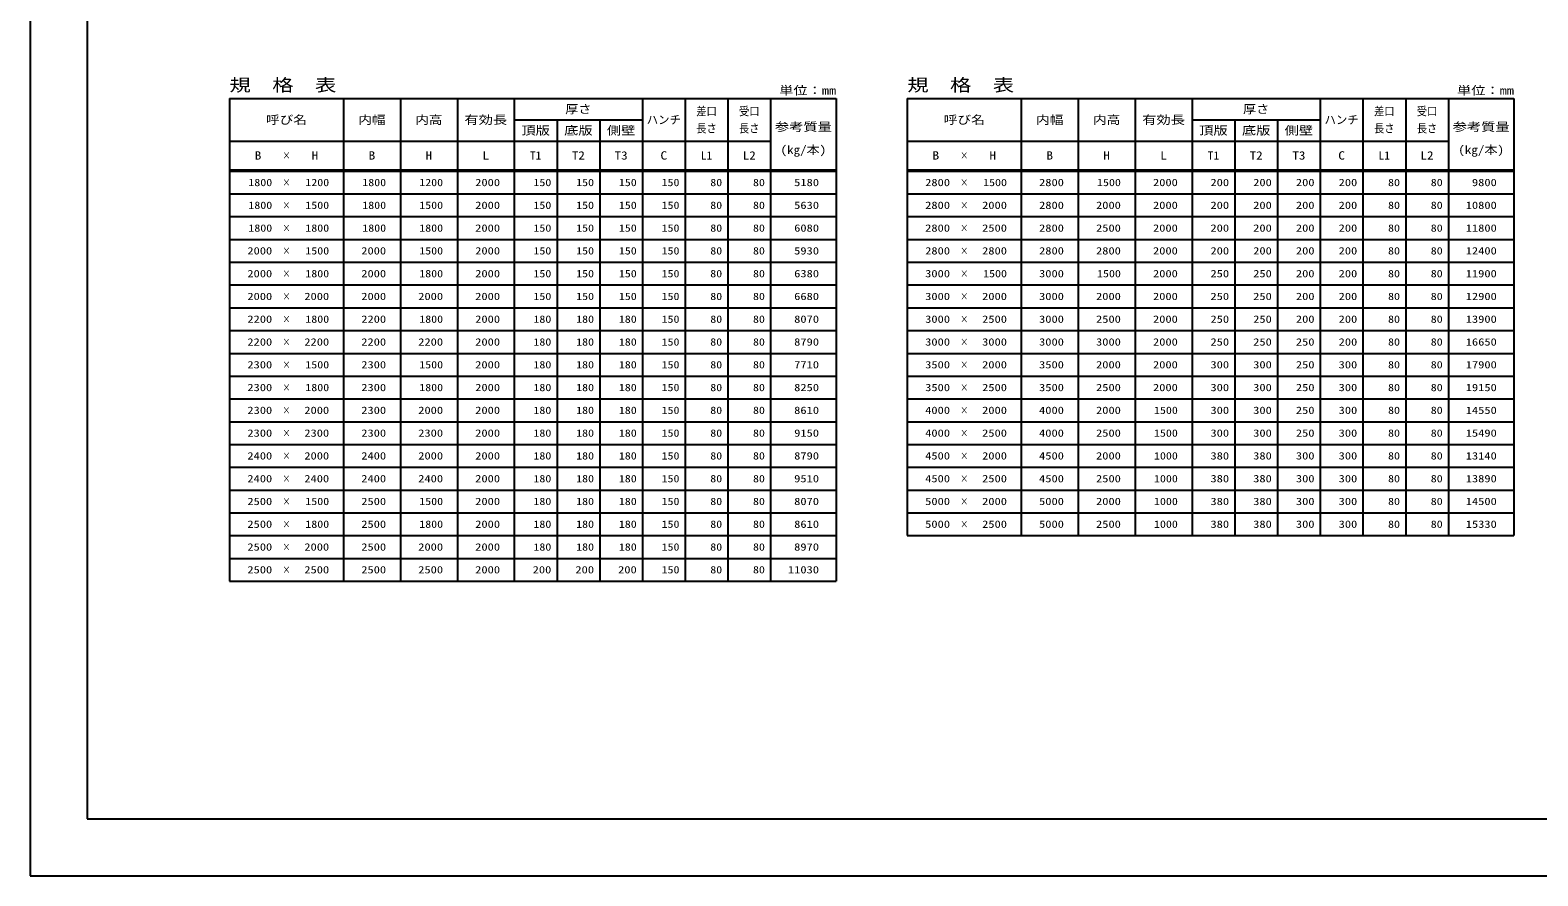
# Model space of a CAD drawing. Units: millimetres at full size; details may follow other scales. Extents: x 0 to 25230, y 0 to 17820.
# Drawn here: x 0 to 15882, y 0 to 8910 of the extents above; entities that cross this region are included whole.
import ezdxf
from ezdxf.enums import TextEntityAlignment as Align

# ---------------------------------------------------------------- set-up
doc = ezdxf.new("R2010")
doc.units = ezdxf.units.MM
doc.layers.add('D-MTR', color=7, linetype='Continuous')
doc.layers.add('D-MTR-TXT', color=7, linetype='Continuous')
for name, color, linetype, lineweight in [('D-MTR-FRAM', 7, 'Continuous', 25), ('D-MTR-LINE', 7, 'Continuous', 25), ('D-TTL', 2, 'Continuous', 25)]:
    doc.layers.add(name, color=color, linetype=linetype, lineweight=lineweight)
doc.styles.add('ＭＳ ゴシック', font='')
doc.styles.get('ＭＳ ゴシック').set_extended_font_data('MS Gothic')

msp = doc.modelspace()

# ---------------------------------------------------------------- linework, layer by layer
at = {"layer": 'D-MTR-FRAM'}
for p, q in [((2100, 8190), (2100, 3105)), ((8490, 8190), (8490, 3105)), ((9240, 8190), (9240, 3585)), ((15630, 8190), (15630, 3585))]:
    msp.add_line(p, q, dxfattribs=at)
at = {"layer": 'D-MTR-LINE'}
for p, q in [((2100, 8190), (8490, 8190)), ((3300, 8190), (3300, 3105)), ((3900, 8190), (3900, 3105)), ((4500, 8190), (4500, 3105)), ((5100, 8190), (5100, 3105)), ((6450, 8190), (6450, 3105)), ((6900, 8190), (6900, 3105)), ((7350, 8190), (7350, 3105)), ((7800, 8190), (7800, 3105)), ((9240, 8190), (15630, 8190)), ((10440, 8190), (10440, 3585)), ((11040, 8190), (11040, 3585)), ((11640, 8190), (11640, 3585)), ((12240, 8190), (12240, 3585)), ((13590, 8190), (13590, 3585)), ((14040, 8190), (14040, 3585)), ((14490, 8190), (14490, 3585)), ((14940, 8190), (14940, 3585)), ((5100, 7965), (6450, 7965)), ((5550, 7965), (5550, 3105)), ((6000, 7965), (6000, 3105)), ((12240, 7965), (13590, 7965)), ((12690, 7965), (12690, 3585)), ((13140, 7965), (13140, 3585)), ((2100, 7740), (7800, 7740)), ((9240, 7740), (14940, 7740)), ((2100, 7440), (8490, 7440)), ((2100, 7425), (8490, 7425)), ((9240, 7440), (15630, 7440)), ((9240, 7425), (15630, 7425)), ((2100, 7185), (8490, 7185)), ((9240, 7185), (15630, 7185)), ((2100, 6945), (8490, 6945)), ((9240, 6945), (15630, 6945)), ((2100, 6705), (8490, 6705)), ((9240, 6705), (15630, 6705)), ((2100, 6465), (8490, 6465)), ((9240, 6465), (15630, 6465)), ((2100, 6225), (8490, 6225)), ((9240, 6225), (15630, 6225)), ((2100, 5985), (8490, 5985)), ((9240, 5985), (15630, 5985)), ((2100, 5745), (8490, 5745)), ((9240, 5745), (15630, 5745)), ((2100, 5505), (8490, 5505)), ((9240, 5505), (15630, 5505)), ((2100, 5265), (8490, 5265)), ((9240, 5265), (15630, 5265)), ((2100, 5025), (8490, 5025)), ((9240, 5025), (15630, 5025)), ((2100, 4785), (8490, 4785)), ((9240, 4785), (15630, 4785)), ((2100, 4545), (8490, 4545)), ((9240, 4545), (15630, 4545)), ((2100, 4305), (8490, 4305)), ((9240, 4305), (15630, 4305)), ((2100, 4065), (8490, 4065)), ((9240, 4065), (15630, 4065)), ((2100, 3825), (8490, 3825)), ((9240, 3825), (15630, 3825)), ((2100, 3585), (8490, 3585)), ((9240, 3585), (15630, 3585)), ((2100, 3345), (8490, 3345)), ((2100, 3105), (8490, 3105))]:
    msp.add_line(p, q, dxfattribs=at)
at = {"layer": 'D-TTL'}
for points in [[(0, 0), (25230, 0), (25230, 17820), (0, 17820)], [(600, 600), (24630, 600), (24630, 17220), (600, 17220)]]:
    msp.add_lwpolyline(points, close=True, dxfattribs=at)

# ---------------------------------------------------------------- texts
at = {"layer": 'D-MTR', "style": 'ＭＳ ゴシック', "width": 1.25}
for p in [(2100, 8226), (9240, 8226)]:
    msp.add_text('規\u3000格\u3000表', height=132, dxfattribs=at).set_placement(p, align=Align.BOTTOM_LEFT)
for p in [(8490, 8204), (15630, 8204)]:
    msp.add_text('単位：mm', height=87.98, dxfattribs=at).set_placement(p, align=Align.BOTTOM_RIGHT)
at = {"layer": 'D-MTR-TXT', "style": 'ＭＳ ゴシック'}
for s, height, width, p in [('厚さ', 87.98, 1.15, (5775, 8077.5)), ('差口', 87.98, 0.9, (7125, 8055)), ('受口', 87.98, 0.9, (7575, 8055)), ('厚さ', 87.98, 1.15, (12915, 8077.5)), ('差口', 87.98, 0.9, (14265, 8055)), ('受口', 87.98, 0.9, (14715, 8055)), ('呼び名', 87.98, 1.2, (2700, 7965)), ('内幅', 87.98, 1.2, (3600, 7965)), ('内高', 87.98, 1.2, (4200, 7965)), ('有効長', 87.98, 1.25, (4800, 7965)), ('参考質量', 87.98, 1.25, (8145, 7890)), ('呼び名', 87.98, 1.2, (9840, 7965)), ('内幅', 87.98, 1.2, (10740, 7965)), ('内高', 87.98, 1.2, (11340, 7965)), ('有効長', 87.98, 1.25, (11940, 7965)), ('参考質量', 87.98, 1.25, (15285, 7890)), ('頂版', 87.98, 1.25, (5325, 7852.5)), ('底版', 87.98, 1.25, (5775, 7852.5)), ('側壁', 87.98, 1.25, (6225, 7852.5)), ('長さ', 87.98, 0.9, (7125, 7875)), ('長さ', 87.98, 0.9, (7575, 7875)), ('頂版', 87.98, 1.25, (12465, 7852.5)), ('底版', 87.98, 1.25, (12915, 7852.5)), ('側壁', 87.98, 1.25, (13365, 7852.5)), ('長さ', 87.98, 0.9, (14265, 7875)), ('長さ', 87.98, 0.9, (14715, 7875)), ('B', 87.98, 1.2, (2400, 7590)), ('×', 76.98, 0.7, (2700, 7590)), ('H', 87.98, 1.15, (3000, 7590)), ('B', 87.98, 1.2, (3600, 7590)), ('H', 87.98, 1.15, (4200, 7590)), ('L', 87.98, 1.2, (4800, 7590)), ('T2', 87.98, 1.15, (5775, 7590)), ('T3', 87.98, 1.15, (6225, 7590)), ('C', 87.98, 1.2, (6675, 7590)), ('L2', 87.98, 1.15, (7575, 7590)), ('(kg/本)', 87.98, 1.15, (8145, 7649)), ('B', 87.98, 1.2, (9540, 7590)), ('×', 76.98, 0.7, (9840, 7590)), ('H', 87.98, 1.15, (10140, 7590)), ('B', 87.98, 1.2, (10740, 7590)), ('H', 87.98, 1.15, (11340, 7590)), ('L', 87.98, 1.2, (11940, 7590)), ('T2', 87.98, 1.15, (12915, 7590)), ('T3', 87.98, 1.15, (13365, 7590)), ('C', 87.98, 1.2, (13815, 7590)), ('L2', 87.98, 1.15, (14715, 7590)), ('(kg/本)', 87.98, 1.15, (15285, 7649)), ('×', 76.98, 0.7, (2700, 7305)), ('×', 76.98, 0.7, (9840, 7305)), ('×', 76.98, 0.7, (2700, 7065)), ('×', 76.98, 0.7, (9840, 7065)), ('×', 76.98, 0.7, (2700, 6825)), ('×', 76.98, 0.7, (9840, 6825)), ('×', 76.98, 0.7, (2700, 6585)), ('×', 76.98, 0.7, (9840, 6585)), ('×', 76.98, 0.7, (2700, 6345)), ('×', 76.98, 0.7, (9840, 6345)), ('×', 76.98, 0.7, (2700, 6105)), ('×', 76.98, 0.7, (9840, 6105)), ('×', 76.98, 0.7, (2700, 5865)), ('×', 76.98, 0.7, (9840, 5865)), ('×', 76.98, 0.7, (2700, 5625)), ('×', 76.98, 0.7, (9840, 5625)), ('×', 76.98, 0.7, (2700, 5385)), ('×', 76.98, 0.7, (9840, 5385)), ('×', 76.98, 0.7, (2700, 5145)), ('×', 76.98, 0.7, (9840, 5145)), ('×', 76.98, 0.7, (2700, 4905)), ('×', 76.98, 0.7, (9840, 4905)), ('×', 76.98, 0.7, (2700, 4665)), ('×', 76.98, 0.7, (9840, 4665)), ('×', 76.98, 0.7, (2700, 4425)), ('×', 76.98, 0.7, (9840, 4425)), ('×', 76.98, 0.7, (2700, 4185)), ('×', 76.98, 0.7, (9840, 4185)), ('×', 76.98, 0.7, (2700, 3945)), ('×', 76.98, 0.7, (9840, 3945)), ('×', 76.98, 0.7, (2700, 3705)), ('×', 76.98, 0.7, (9840, 3705)), ('×', 76.98, 0.7, (2700, 3465)), ('×', 76.98, 0.7, (2700, 3225))]:
    msp.add_text(s, height=height, dxfattribs=dict(at, width=width)).set_placement(p, align=Align.MIDDLE_CENTER)
for s, p in [('ハンチ', (6675, 7965)), ('ハンチ', (13815, 7965)), ('T1', (5325, 7590)), ('L1', (7125, 7590)), ('T1', (12465, 7590)), ('L1', (14265, 7590))]:
    msp.add_text(s, height=87.98, dxfattribs=at).set_placement(p, align=Align.MIDDLE_CENTER)
for s, width, p in [('1800', 1.2, (2550, 7305)), ('1200', 1.2, (3150, 7305)), ('1800', 1.2, (3750, 7305)), ('1200', 1.2, (4350, 7305)), ('2000', 1.25, (4950, 7305)), ('150', 1.2, (5490, 7305)), ('150', 1.2, (5940, 7305)), ('150', 1.2, (6390, 7305)), ('150', 1.2, (6840, 7305)), ('80', 1.2, (7290, 7305)), ('80', 1.2, (7740, 7305)), ('5180', 1.25, (8310, 7305)), ('2800', 1.25, (9690, 7305)), ('1500', 1.2, (10290, 7305)), ('2800', 1.25, (10890, 7305)), ('1500', 1.2, (11490, 7305)), ('2000', 1.25, (12090, 7305)), ('200', 1.25, (12630, 7305)), ('200', 1.25, (13080, 7305)), ('200', 1.25, (13530, 7305)), ('200', 1.25, (13980, 7305)), ('80', 1.2, (14430, 7305)), ('80', 1.2, (14880, 7305)), ('9800', 1.25, (15450, 7305)), ('1800', 1.2, (2550, 7065)), ('1500', 1.2, (3150, 7065)), ('1800', 1.2, (3750, 7065)), ('1500', 1.2, (4350, 7065)), ('2000', 1.25, (4950, 7065)), ('150', 1.2, (5490, 7065)), ('150', 1.2, (5940, 7065)), ('150', 1.2, (6390, 7065)), ('150', 1.2, (6840, 7065)), ('80', 1.2, (7290, 7065)), ('80', 1.2, (7740, 7065)), ('5630', 1.25, (8310, 7065)), ('2800', 1.25, (9690, 7065)), ('2000', 1.25, (10290, 7065)), ('2800', 1.25, (10890, 7065)), ('2000', 1.25, (11490, 7065)), ('2000', 1.25, (12090, 7065)), ('200', 1.25, (12630, 7065)), ('200', 1.25, (13080, 7065)), ('200', 1.25, (13530, 7065)), ('200', 1.25, (13980, 7065)), ('80', 1.2, (14430, 7065)), ('80', 1.2, (14880, 7065)), ('10800', 1.25, (15450, 7065)), ('1800', 1.2, (2550, 6825)), ('1800', 1.2, (3150, 6825)), ('1800', 1.2, (3750, 6825)), ('1800', 1.2, (4350, 6825)), ('2000', 1.25, (4950, 6825)), ('150', 1.2, (5490, 6825)), ('150', 1.2, (5940, 6825)), ('150', 1.2, (6390, 6825)), ('150', 1.2, (6840, 6825)), ('80', 1.2, (7290, 6825)), ('80', 1.2, (7740, 6825)), ('6080', 1.25, (8310, 6825)), ('2800', 1.25, (9690, 6825)), ('2500', 1.25, (10290, 6825)), ('2800', 1.25, (10890, 6825)), ('2500', 1.25, (11490, 6825)), ('2000', 1.25, (12090, 6825)), ('200', 1.25, (12630, 6825)), ('200', 1.25, (13080, 6825)), ('200', 1.25, (13530, 6825)), ('200', 1.25, (13980, 6825)), ('80', 1.2, (14430, 6825)), ('80', 1.2, (14880, 6825)), ('11800', 1.25, (15450, 6825)), ('2000', 1.25, (2550, 6585)), ('1500', 1.2, (3150, 6585)), ('2000', 1.25, (3750, 6585)), ('1500', 1.2, (4350, 6585)), ('2000', 1.25, (4950, 6585)), ('150', 1.2, (5490, 6585)), ('150', 1.2, (5940, 6585)), ('150', 1.2, (6390, 6585)), ('150', 1.2, (6840, 6585)), ('80', 1.2, (7290, 6585)), ('80', 1.2, (7740, 6585)), ('5930', 1.25, (8310, 6585)), ('2800', 1.25, (9690, 6585)), ('2800', 1.25, (10290, 6585)), ('2800', 1.25, (10890, 6585)), ('2800', 1.25, (11490, 6585)), ('2000', 1.25, (12090, 6585)), ('200', 1.25, (12630, 6585)), ('200', 1.25, (13080, 6585)), ('200', 1.25, (13530, 6585)), ('200', 1.25, (13980, 6585)), ('80', 1.2, (14430, 6585)), ('80', 1.2, (14880, 6585)), ('12400', 1.25, (15450, 6585)), ('2000', 1.25, (2550, 6345)), ('1800', 1.2, (3150, 6345)), ('2000', 1.25, (3750, 6345)), ('1800', 1.2, (4350, 6345)), ('2000', 1.25, (4950, 6345)), ('150', 1.2, (5490, 6345)), ('150', 1.2, (5940, 6345)), ('150', 1.2, (6390, 6345)), ('150', 1.2, (6840, 6345)), ('80', 1.2, (7290, 6345)), ('80', 1.2, (7740, 6345)), ('6380', 1.25, (8310, 6345)), ('3000', 1.25, (9690, 6345)), ('1500', 1.2, (10290, 6345)), ('3000', 1.25, (10890, 6345)), ('1500', 1.2, (11490, 6345)), ('2000', 1.25, (12090, 6345)), ('250', 1.25, (12630, 6345)), ('250', 1.25, (13080, 6345)), ('200', 1.25, (13530, 6345)), ('200', 1.25, (13980, 6345)), ('80', 1.2, (14430, 6345)), ('80', 1.2, (14880, 6345)), ('11900', 1.25, (15450, 6345)), ('2000', 1.25, (2550, 6105)), ('2000', 1.25, (3150, 6105)), ('2000', 1.25, (3750, 6105)), ('2000', 1.25, (4350, 6105)), ('2000', 1.25, (4950, 6105)), ('150', 1.2, (5490, 6105)), ('150', 1.2, (5940, 6105)), ('150', 1.2, (6390, 6105)), ('150', 1.2, (6840, 6105)), ('80', 1.2, (7290, 6105)), ('80', 1.2, (7740, 6105)), ('6680', 1.25, (8310, 6105)), ('3000', 1.25, (9690, 6105)), ('2000', 1.25, (10290, 6105)), ('3000', 1.25, (10890, 6105)), ('2000', 1.25, (11490, 6105)), ('2000', 1.25, (12090, 6105)), ('250', 1.25, (12630, 6105)), ('250', 1.25, (13080, 6105)), ('200', 1.25, (13530, 6105)), ('200', 1.25, (13980, 6105)), ('80', 1.2, (14430, 6105)), ('80', 1.2, (14880, 6105)), ('12900', 1.25, (15450, 6105)), ('2200', 1.25, (2550, 5865)), ('1800', 1.2, (3150, 5865)), ('2200', 1.25, (3750, 5865)), ('1800', 1.2, (4350, 5865)), ('2000', 1.25, (4950, 5865)), ('180', 1.2, (5490, 5865)), ('180', 1.2, (5940, 5865)), ('180', 1.2, (6390, 5865)), ('150', 1.2, (6840, 5865)), ('80', 1.2, (7290, 5865)), ('80', 1.2, (7740, 5865)), ('8070', 1.25, (8310, 5865)), ('3000', 1.25, (9690, 5865)), ('2500', 1.25, (10290, 5865)), ('3000', 1.25, (10890, 5865)), ('2500', 1.25, (11490, 5865)), ('2000', 1.25, (12090, 5865)), ('250', 1.25, (12630, 5865)), ('250', 1.25, (13080, 5865)), ('200', 1.25, (13530, 5865)), ('200', 1.25, (13980, 5865)), ('80', 1.2, (14430, 5865)), ('80', 1.2, (14880, 5865)), ('13900', 1.25, (15450, 5865)), ('2200', 1.25, (2550, 5625)), ('2200', 1.25, (3150, 5625)), ('2200', 1.25, (3750, 5625)), ('2200', 1.25, (4350, 5625)), ('2000', 1.25, (4950, 5625)), ('180', 1.2, (5490, 5625)), ('180', 1.2, (5940, 5625)), ('180', 1.2, (6390, 5625)), ('150', 1.2, (6840, 5625)), ('80', 1.2, (7290, 5625)), ('80', 1.2, (7740, 5625)), ('8790', 1.25, (8310, 5625)), ('3000', 1.25, (9690, 5625)), ('3000', 1.25, (10290, 5625)), ('3000', 1.25, (10890, 5625)), ('3000', 1.25, (11490, 5625)), ('2000', 1.25, (12090, 5625)), ('250', 1.25, (12630, 5625)), ('250', 1.25, (13080, 5625)), ('250', 1.25, (13530, 5625)), ('200', 1.25, (13980, 5625)), ('80', 1.2, (14430, 5625)), ('80', 1.2, (14880, 5625)), ('16650', 1.25, (15450, 5625)), ('2300', 1.25, (2550, 5385)), ('1500', 1.2, (3150, 5385)), ('2300', 1.25, (3750, 5385)), ('1500', 1.2, (4350, 5385)), ('2000', 1.25, (4950, 5385)), ('180', 1.2, (5490, 5385)), ('180', 1.2, (5940, 5385)), ('180', 1.2, (6390, 5385)), ('150', 1.2, (6840, 5385)), ('80', 1.2, (7290, 5385)), ('80', 1.2, (7740, 5385)), ('7710', 1.25, (8310, 5385)), ('3500', 1.25, (9690, 5385)), ('2000', 1.25, (10290, 5385)), ('3500', 1.25, (10890, 5385)), ('2000', 1.25, (11490, 5385)), ('2000', 1.25, (12090, 5385)), ('300', 1.25, (12630, 5385)), ('300', 1.25, (13080, 5385)), ('250', 1.25, (13530, 5385)), ('300', 1.25, (13980, 5385)), ('80', 1.2, (14430, 5385)), ('80', 1.2, (14880, 5385)), ('17900', 1.25, (15450, 5385)), ('2300', 1.25, (2550, 5145)), ('1800', 1.2, (3150, 5145)), ('2300', 1.25, (3750, 5145)), ('1800', 1.2, (4350, 5145)), ('2000', 1.25, (4950, 5145)), ('180', 1.2, (5490, 5145)), ('180', 1.2, (5940, 5145)), ('180', 1.2, (6390, 5145)), ('150', 1.2, (6840, 5145)), ('80', 1.2, (7290, 5145)), ('80', 1.2, (7740, 5145)), ('8250', 1.25, (8310, 5145)), ('3500', 1.25, (9690, 5145)), ('2500', 1.25, (10290, 5145)), ('3500', 1.25, (10890, 5145)), ('2500', 1.25, (11490, 5145)), ('2000', 1.25, (12090, 5145)), ('300', 1.25, (12630, 5145)), ('300', 1.25, (13080, 5145)), ('250', 1.25, (13530, 5145)), ('300', 1.25, (13980, 5145)), ('80', 1.2, (14430, 5145)), ('80', 1.2, (14880, 5145)), ('19150', 1.25, (15450, 5145)), ('2300', 1.25, (2550, 4905)), ('2000', 1.25, (3150, 4905)), ('2300', 1.25, (3750, 4905)), ('2000', 1.25, (4350, 4905)), ('2000', 1.25, (4950, 4905)), ('180', 1.2, (5490, 4905)), ('180', 1.2, (5940, 4905)), ('180', 1.2, (6390, 4905)), ('150', 1.2, (6840, 4905)), ('80', 1.2, (7290, 4905)), ('80', 1.2, (7740, 4905)), ('8610', 1.25, (8310, 4905)), ('4000', 1.25, (9690, 4905)), ('2000', 1.25, (10290, 4905)), ('4000', 1.25, (10890, 4905)), ('2000', 1.25, (11490, 4905)), ('1500', 1.2, (12090, 4905)), ('300', 1.25, (12630, 4905)), ('300', 1.25, (13080, 4905)), ('250', 1.25, (13530, 4905)), ('300', 1.25, (13980, 4905)), ('80', 1.2, (14430, 4905)), ('80', 1.2, (14880, 4905)), ('14550', 1.25, (15450, 4905)), ('2300', 1.25, (2550, 4665)), ('2300', 1.25, (3150, 4665)), ('2300', 1.25, (3750, 4665)), ('2300', 1.25, (4350, 4665)), ('2000', 1.25, (4950, 4665)), ('180', 1.2, (5490, 4665)), ('180', 1.2, (5940, 4665)), ('180', 1.2, (6390, 4665)), ('150', 1.2, (6840, 4665)), ('80', 1.2, (7290, 4665)), ('80', 1.2, (7740, 4665)), ('9150', 1.25, (8310, 4665)), ('4000', 1.25, (9690, 4665)), ('2500', 1.25, (10290, 4665)), ('4000', 1.25, (10890, 4665)), ('2500', 1.25, (11490, 4665)), ('1500', 1.2, (12090, 4665)), ('300', 1.25, (12630, 4665)), ('300', 1.25, (13080, 4665)), ('250', 1.25, (13530, 4665)), ('300', 1.25, (13980, 4665)), ('80', 1.2, (14430, 4665)), ('80', 1.2, (14880, 4665)), ('15490', 1.25, (15450, 4665)), ('2400', 1.25, (2550, 4425)), ('2000', 1.25, (3150, 4425)), ('2400', 1.25, (3750, 4425)), ('2000', 1.25, (4350, 4425)), ('2000', 1.25, (4950, 4425)), ('180', 1.2, (5490, 4425)), ('180', 1.2, (5940, 4425)), ('180', 1.2, (6390, 4425)), ('150', 1.2, (6840, 4425)), ('80', 1.2, (7290, 4425)), ('80', 1.2, (7740, 4425)), ('8790', 1.25, (8310, 4425)), ('4500', 1.25, (9690, 4425)), ('2000', 1.25, (10290, 4425)), ('4500', 1.25, (10890, 4425)), ('2000', 1.25, (11490, 4425)), ('1000', 1.2, (12090, 4425)), ('380', 1.25, (12630, 4425)), ('380', 1.25, (13080, 4425)), ('300', 1.25, (13530, 4425)), ('300', 1.25, (13980, 4425)), ('80', 1.2, (14430, 4425)), ('80', 1.2, (14880, 4425)), ('13140', 1.25, (15450, 4425)), ('2400', 1.25, (2550, 4185)), ('2400', 1.25, (3150, 4185)), ('2400', 1.25, (3750, 4185)), ('2400', 1.25, (4350, 4185)), ('2000', 1.25, (4950, 4185)), ('180', 1.2, (5490, 4185)), ('180', 1.2, (5940, 4185)), ('180', 1.2, (6390, 4185)), ('150', 1.2, (6840, 4185)), ('80', 1.2, (7290, 4185)), ('80', 1.2, (7740, 4185)), ('9510', 1.25, (8310, 4185)), ('4500', 1.25, (9690, 4185)), ('2500', 1.25, (10290, 4185)), ('4500', 1.25, (10890, 4185)), ('2500', 1.25, (11490, 4185)), ('1000', 1.2, (12090, 4185)), ('380', 1.25, (12630, 4185)), ('380', 1.25, (13080, 4185)), ('300', 1.25, (13530, 4185)), ('300', 1.25, (13980, 4185)), ('80', 1.2, (14430, 4185)), ('80', 1.2, (14880, 4185)), ('13890', 1.25, (15450, 4185)), ('2500', 1.25, (2550, 3945)), ('1500', 1.2, (3150, 3945)), ('2500', 1.25, (3750, 3945)), ('1500', 1.2, (4350, 3945)), ('2000', 1.25, (4950, 3945)), ('180', 1.2, (5490, 3945)), ('180', 1.2, (5940, 3945)), ('180', 1.2, (6390, 3945)), ('150', 1.2, (6840, 3945)), ('80', 1.2, (7290, 3945)), ('80', 1.2, (7740, 3945)), ('8070', 1.25, (8310, 3945)), ('5000', 1.25, (9690, 3945)), ('2000', 1.25, (10290, 3945)), ('5000', 1.25, (10890, 3945)), ('2000', 1.25, (11490, 3945)), ('1000', 1.2, (12090, 3945)), ('380', 1.25, (12630, 3945)), ('380', 1.25, (13080, 3945)), ('300', 1.25, (13530, 3945)), ('300', 1.25, (13980, 3945)), ('80', 1.2, (14430, 3945)), ('80', 1.2, (14880, 3945)), ('14500', 1.25, (15450, 3945)), ('2500', 1.25, (2550, 3705)), ('1800', 1.2, (3150, 3705)), ('2500', 1.25, (3750, 3705)), ('1800', 1.2, (4350, 3705)), ('2000', 1.25, (4950, 3705)), ('180', 1.2, (5490, 3705)), ('180', 1.2, (5940, 3705)), ('180', 1.2, (6390, 3705)), ('150', 1.2, (6840, 3705)), ('80', 1.2, (7290, 3705)), ('80', 1.2, (7740, 3705)), ('8610', 1.25, (8310, 3705)), ('5000', 1.25, (9690, 3705)), ('2500', 1.25, (10290, 3705)), ('5000', 1.25, (10890, 3705)), ('2500', 1.25, (11490, 3705)), ('1000', 1.2, (12090, 3705)), ('380', 1.25, (12630, 3705)), ('380', 1.25, (13080, 3705)), ('300', 1.25, (13530, 3705)), ('300', 1.25, (13980, 3705)), ('80', 1.2, (14430, 3705)), ('80', 1.2, (14880, 3705)), ('15330', 1.25, (15450, 3705)), ('2500', 1.25, (2550, 3465)), ('2000', 1.25, (3150, 3465)), ('2500', 1.25, (3750, 3465)), ('2000', 1.25, (4350, 3465)), ('2000', 1.25, (4950, 3465)), ('180', 1.2, (5490, 3465)), ('180', 1.2, (5940, 3465)), ('180', 1.2, (6390, 3465)), ('150', 1.2, (6840, 3465)), ('80', 1.2, (7290, 3465)), ('80', 1.2, (7740, 3465)), ('8970', 1.25, (8310, 3465)), ('2500', 1.25, (2550, 3225)), ('2500', 1.25, (3150, 3225)), ('2500', 1.25, (3750, 3225)), ('2500', 1.25, (4350, 3225)), ('2000', 1.25, (4950, 3225)), ('200', 1.25, (5490, 3225)), ('200', 1.25, (5940, 3225)), ('200', 1.25, (6390, 3225)), ('150', 1.2, (6840, 3225)), ('80', 1.2, (7290, 3225)), ('80', 1.2, (7740, 3225)), ('11030', 1.25, (8310, 3225))]:
    msp.add_text(s, height=76.98, dxfattribs=dict(at, width=width)).set_placement(p, align=Align.MIDDLE_RIGHT)

doc.saveas('drawing.dxf')
